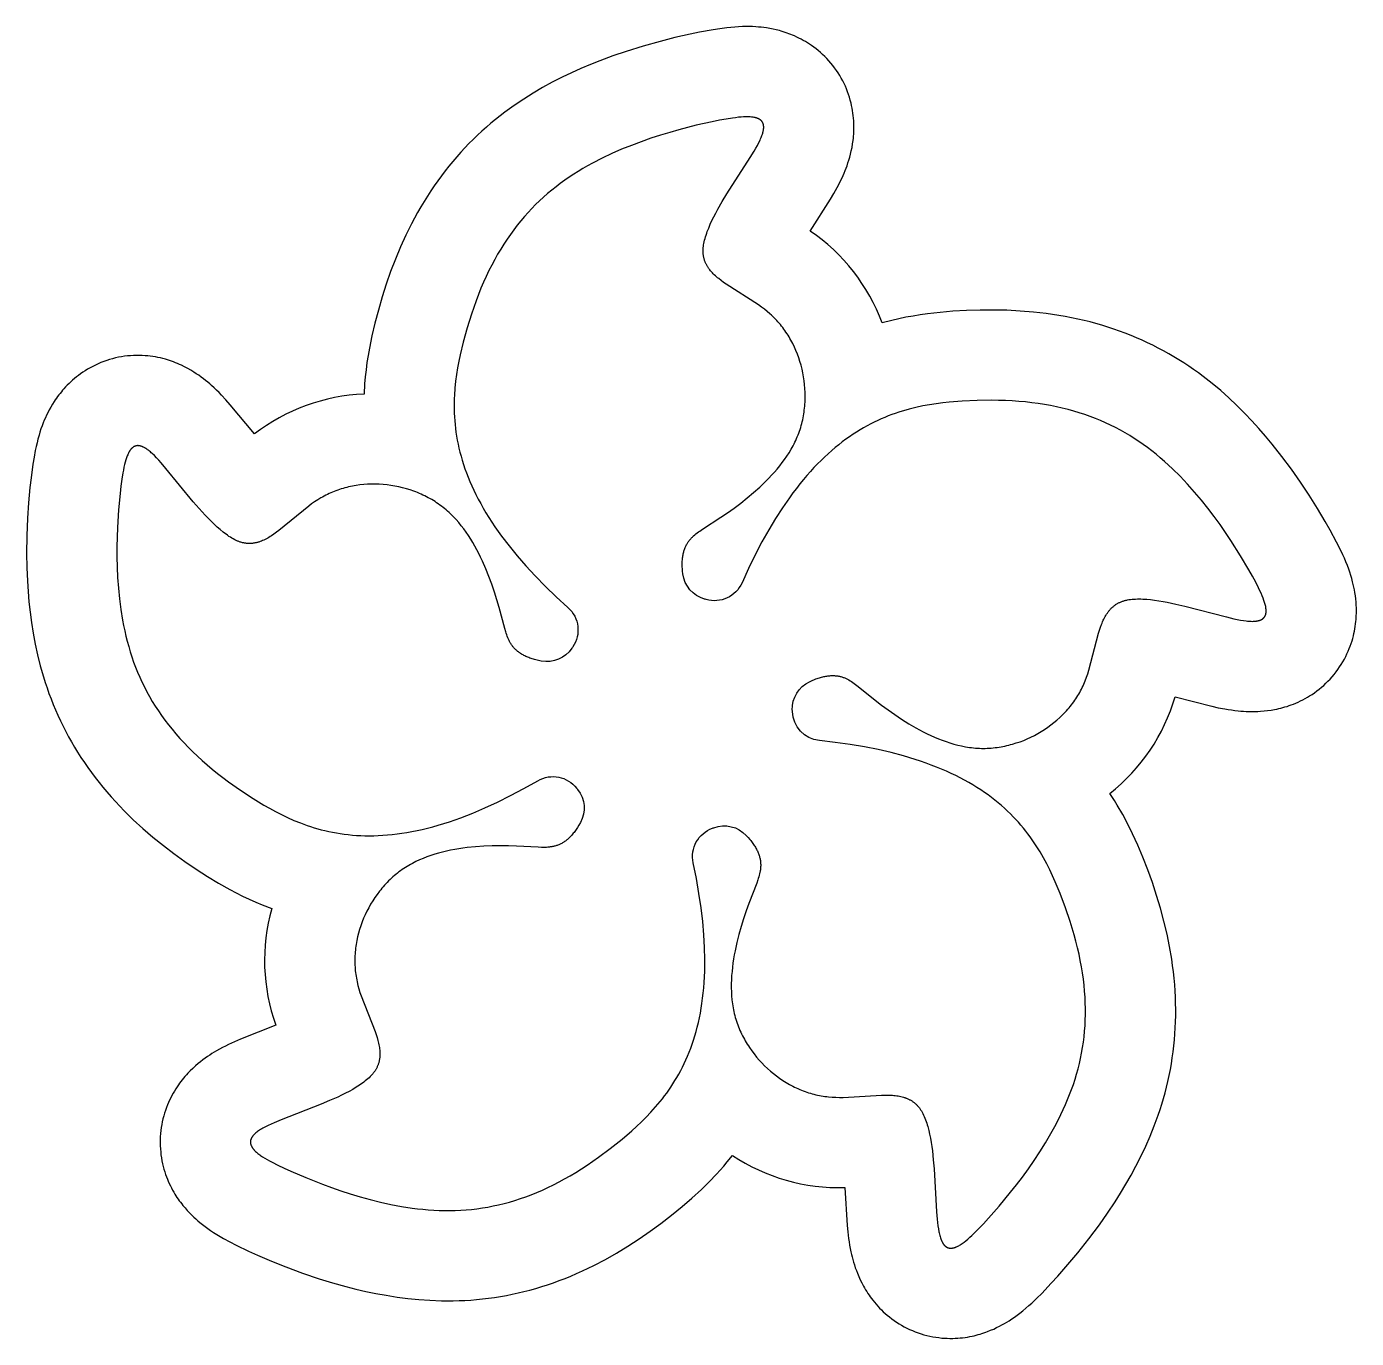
# Model space of a CAD drawing. Extents: x -221 to 104, y -309 to -96.
# Drawn here: x 19.27 to 41.37, y -136.86 to -115.05 of the extents above; entities that cross this region are included whole.
import ezdxf

# ---------------------------------------------------------------- set-up
doc = ezdxf.new("R2010")
doc.units = 0
doc.layers.add('DEFAULT', color=7, linetype='CONTINUOUS')
doc.layers.add('FLOWERS', color=7, linetype='CONTINUOUS')

msp = doc.modelspace()

# ---------------------------------------------------------------- linework, layer by layer
at = {"layer": 'DEFAULT'}
msp.add_lwpolyline([(23.347, -129.717, 0.155567), (23.414, -131.655), (22.827, -131.887), (22.728, -131.93), (22.629, -131.976), (22.578, -132.002), (22.528, -132.028), (22.478, -132.054), (22.429, -132.082), (22.391, -132.105), (22.354, -132.128), (22.318, -132.151), (22.281, -132.175), (22.241, -132.204), (22.201, -132.233), (22.162, -132.264), (22.123, -132.295), (22.079, -132.333), (22.035, -132.373), (21.993, -132.413), (21.953, -132.455), (21.929, -132.482), (21.905, -132.508), (21.882, -132.535), (21.86, -132.563), (21.838, -132.591), (21.817, -132.619), (21.796, -132.648), (21.776, -132.678), (21.752, -132.713), (21.73, -132.75), (21.708, -132.787), (21.688, -132.824), (21.668, -132.862), (21.649, -132.901), (21.632, -132.94), (21.615, -132.979), (21.597, -133.025), (21.581, -133.071), (21.566, -133.118), (21.552, -133.165), (21.539, -133.212), (21.529, -133.26), (21.519, -133.308), (21.511, -133.357), (21.504, -133.407), (21.499, -133.458), (21.496, -133.509), (21.494, -133.56), (21.493, -133.611), (21.494, -133.662), (21.497, -133.713), (21.502, -133.764), (21.507, -133.813), (21.514, -133.862), (21.523, -133.91), (21.533, -133.959), (21.544, -134.004), (21.556, -134.048), (21.569, -134.093), (21.584, -134.137), (21.598, -134.175), (21.613, -134.213), (21.628, -134.251), (21.645, -134.288), (21.663, -134.325), (21.681, -134.361), (21.7, -134.397), (21.72, -134.433), (21.737, -134.462), (21.755, -134.49), (21.773, -134.518), (21.792, -134.545), (21.811, -134.573), (21.831, -134.599), (21.851, -134.626), (21.871, -134.652), (21.906, -134.694), (21.942, -134.735), (21.979, -134.774), (22.018, -134.813), (22.05, -134.845), (22.084, -134.876), (22.118, -134.906), (22.153, -134.935), (22.196, -134.969), (22.239, -135.002), (22.283, -135.035), (22.328, -135.066), (22.382, -135.102), (22.436, -135.136), (22.492, -135.17), (22.548, -135.202), (22.651, -135.259), (22.755, -135.312), (22.961, -135.41), (23.108, -135.477), (23.343, -135.578), (23.581, -135.673), (23.856, -135.776), (24.135, -135.87), (24.355, -135.938), (24.577, -136), (24.743, -136.042), (24.91, -136.081), (25.078, -136.115), (25.247, -136.146), (25.429, -136.175), (25.611, -136.198), (25.794, -136.217), (25.977, -136.229), (26.17, -136.236), (26.266, -136.237), (26.363, -136.236), (26.46, -136.234), (26.558, -136.23), (26.655, -136.224), (26.752, -136.216), (26.852, -136.206), (26.951, -136.194), (27.049, -136.18), (27.148, -136.164), (27.246, -136.147), (27.343, -136.128), (27.441, -136.106), (27.538, -136.083), (27.637, -136.058), (27.736, -136.03), (27.834, -136.001), (27.931, -135.969), (28.028, -135.936), (28.125, -135.901), (28.221, -135.864), (28.316, -135.826), (28.413, -135.784), (28.51, -135.741), (28.607, -135.696), (28.702, -135.649), (28.891, -135.551), (29.076, -135.446), (29.266, -135.33), (29.453, -135.209), (29.635, -135.082), (29.815, -134.95), (29.993, -134.811), (30.169, -134.668), (30.33, -134.529), (30.487, -134.385), (30.615, -134.26), (30.74, -134.13), (30.86, -133.997), (30.918, -133.929), (31.006, -133.82, 0.155567), (32.87, -134.355), (32.909, -134.984), (32.92, -135.093), (32.933, -135.201), (32.941, -135.257), (32.95, -135.313), (32.961, -135.368), (32.972, -135.424), (32.982, -135.466), (32.992, -135.509), (33.003, -135.551), (33.015, -135.593), (33.029, -135.64), (33.045, -135.687), (33.062, -135.734), (33.08, -135.78), (33.102, -135.834), (33.126, -135.888), (33.152, -135.94), (33.18, -135.992), (33.197, -136.023), (33.215, -136.053), (33.234, -136.084), (33.253, -136.114), (33.273, -136.143), (33.294, -136.172), (33.315, -136.201), (33.336, -136.229), (33.363, -136.262), (33.391, -136.295), (33.419, -136.327), (33.449, -136.358), (33.479, -136.388), (33.51, -136.418), (33.541, -136.447), (33.574, -136.475), (33.611, -136.506), (33.65, -136.536), (33.69, -136.565), (33.73, -136.592), (33.772, -136.619), (33.814, -136.644), (33.857, -136.668), (33.9, -136.69), (33.946, -136.713), (33.993, -136.733), (34.041, -136.752), (34.089, -136.77), (34.137, -136.786), (34.186, -136.801), (34.235, -136.814), (34.285, -136.826), (34.333, -136.835), (34.382, -136.843), (34.431, -136.85), (34.48, -136.856), (34.526, -136.859), (34.572, -136.861), (34.618, -136.862), (34.665, -136.862), (34.706, -136.861), (34.746, -136.859), (34.787, -136.855), (34.828, -136.851), (34.868, -136.846), (34.908, -136.839), (34.949, -136.832), (34.989, -136.824), (35.021, -136.817), (35.053, -136.809), (35.086, -136.8), (35.118, -136.791), (35.149, -136.781), (35.181, -136.771), (35.212, -136.76), (35.244, -136.748), (35.294, -136.728), (35.344, -136.706), (35.393, -136.683), (35.442, -136.659), (35.482, -136.637), (35.522, -136.615), (35.561, -136.592), (35.6, -136.568), (35.645, -136.538), (35.69, -136.507), (35.735, -136.475), (35.778, -136.442), (35.829, -136.402), (35.879, -136.36), (35.928, -136.318), (35.976, -136.275), (36.06, -136.195), (36.142, -136.114), (36.302, -135.946), (36.41, -135.827), (36.579, -135.634), (36.743, -135.438), (36.926, -135.207), (37.102, -134.972), (37.234, -134.783), (37.362, -134.591), (37.453, -134.446), (37.541, -134.299), (37.626, -134.15), (37.708, -133.999), (37.791, -133.836), (37.87, -133.669), (37.944, -133.501), (38.012, -133.331), (38.079, -133.15), (38.109, -133.058), (38.138, -132.966), (38.166, -132.873), (38.192, -132.779), (38.217, -132.684), (38.239, -132.589), (38.26, -132.492), (38.28, -132.394), (38.297, -132.296), (38.312, -132.197), (38.326, -132.099), (38.338, -132), (38.348, -131.901), (38.356, -131.801), (38.362, -131.699), (38.366, -131.597), (38.369, -131.494), (38.369, -131.392), (38.367, -131.289), (38.364, -131.187), (38.359, -131.084), (38.352, -130.982), (38.342, -130.876), (38.331, -130.77), (38.318, -130.665), (38.303, -130.56), (38.267, -130.35), (38.225, -130.142), (38.174, -129.925), (38.116, -129.71), (38.052, -129.497), (37.982, -129.286), (37.905, -129.073), (37.823, -128.862), (37.74, -128.665), (37.652, -128.472), (37.573, -128.311), (37.488, -128.153), (37.398, -127.997), (37.351, -127.921), (37.275, -127.803, 0.155567), (38.36, -126.196), (38.97, -126.353), (39.077, -126.377), (39.184, -126.397), (39.24, -126.407), (39.296, -126.415), (39.352, -126.423), (39.408, -126.429), (39.451, -126.433), (39.495, -126.437), (39.538, -126.439), (39.582, -126.441), (39.632, -126.442), (39.681, -126.441), (39.731, -126.44), (39.78, -126.437), (39.839, -126.432), (39.897, -126.426), (39.955, -126.417), (40.012, -126.407), (40.047, -126.4), (40.082, -126.393), (40.116, -126.384), (40.151, -126.375), (40.185, -126.365), (40.219, -126.355), (40.253, -126.343), (40.286, -126.332), (40.326, -126.316), (40.366, -126.3), (40.405, -126.283), (40.444, -126.265), (40.482, -126.245), (40.52, -126.225), (40.557, -126.204), (40.594, -126.182), (40.635, -126.156), (40.675, -126.128), (40.715, -126.099), (40.754, -126.069), (40.792, -126.038), (40.829, -126.006), (40.864, -125.972), (40.899, -125.938), (40.935, -125.901), (40.969, -125.863), (41.002, -125.824), (41.033, -125.783), (41.064, -125.742), (41.093, -125.7), (41.12, -125.657), (41.147, -125.613), (41.171, -125.571), (41.194, -125.527), (41.215, -125.483), (41.235, -125.438), (41.253, -125.395), (41.27, -125.352), (41.285, -125.308), (41.299, -125.264), (41.31, -125.225), (41.321, -125.185), (41.33, -125.145), (41.339, -125.105), (41.346, -125.065), (41.353, -125.025), (41.358, -124.985), (41.363, -124.944), (41.366, -124.911), (41.368, -124.878), (41.37, -124.844), (41.371, -124.811), (41.372, -124.778), (41.371, -124.745), (41.371, -124.711), (41.369, -124.678), (41.366, -124.624), (41.361, -124.57), (41.354, -124.516), (41.346, -124.462), (41.338, -124.417), (41.329, -124.372), (41.319, -124.328), (41.308, -124.283), (41.294, -124.231), (41.278, -124.179), (41.261, -124.127), (41.244, -124.075), (41.221, -124.014), (41.197, -123.954), (41.172, -123.894), (41.145, -123.835), (41.095, -123.729), (41.042, -123.624), (40.934, -123.424), (40.854, -123.284), (40.723, -123.064), (40.587, -122.847), (40.442, -122.628), (40.291, -122.414), (40.135, -122.203), (39.973, -121.997), (39.863, -121.866), (39.75, -121.736), (39.635, -121.609), (39.517, -121.485), (39.387, -121.355), (39.253, -121.229), (39.116, -121.107), (38.975, -120.989), (38.823, -120.87), (38.745, -120.812), (38.667, -120.756), (38.587, -120.701), (38.505, -120.647), (38.423, -120.595), (38.34, -120.544), (38.253, -120.494), (38.166, -120.445), (38.079, -120.398), (37.99, -120.353), (37.9, -120.31), (37.81, -120.268), (37.719, -120.228), (37.627, -120.19), (37.531, -120.152), (37.435, -120.116), (37.338, -120.082), (37.241, -120.05), (37.143, -120.02), (37.044, -119.992), (36.945, -119.965), (36.846, -119.94), (36.742, -119.917), (36.638, -119.895), (36.534, -119.875), (36.429, -119.856), (36.219, -119.825), (36.008, -119.801), (35.786, -119.783), (35.563, -119.771), (35.341, -119.767), (35.118, -119.768), (34.892, -119.775), (34.666, -119.788), (34.454, -119.806), (34.242, -119.83), (34.123, -119.847), (34.004, -119.866), (33.886, -119.888), (33.768, -119.912), (33.653, -119.939), (33.49, -119.982, 0.155567), (32.297, -118.453), (32.635, -117.922), (32.69, -117.827), (32.743, -117.732), (32.769, -117.682), (32.795, -117.631), (32.819, -117.58), (32.842, -117.529), (32.86, -117.489), (32.876, -117.448), (32.892, -117.408), (32.907, -117.367), (32.923, -117.32), (32.938, -117.273), (32.952, -117.225), (32.965, -117.177), (32.978, -117.12), (32.99, -117.063), (33, -117.005), (33.008, -116.947), (33.012, -116.912), (33.016, -116.877), (33.018, -116.841), (33.02, -116.806), (33.022, -116.77), (33.022, -116.735), (33.022, -116.699), (33.021, -116.663), (33.019, -116.621), (33.016, -116.578), (33.011, -116.535), (33.006, -116.493), (32.999, -116.451), (32.992, -116.409), (32.983, -116.367), (32.974, -116.325), (32.961, -116.277), (32.947, -116.23), (32.932, -116.184), (32.916, -116.138), (32.898, -116.092), (32.879, -116.047), (32.858, -116.002), (32.836, -115.959), (32.812, -115.914), (32.786, -115.869), (32.759, -115.826), (32.73, -115.784), (32.701, -115.742), (32.67, -115.701), (32.637, -115.662), (32.604, -115.623), (32.571, -115.587), (32.536, -115.552), (32.501, -115.518), (32.464, -115.485), (32.429, -115.454), (32.393, -115.425), (32.356, -115.397), (32.318, -115.37), (32.285, -115.347), (32.25, -115.325), (32.215, -115.304), (32.18, -115.284), (32.144, -115.264), (32.108, -115.245), (32.071, -115.228), (32.034, -115.211), (32.003, -115.198), (31.973, -115.185), (31.941, -115.173), (31.91, -115.162), (31.879, -115.151), (31.847, -115.141), (31.815, -115.131), (31.783, -115.122), (31.73, -115.109), (31.677, -115.097), (31.624, -115.087), (31.57, -115.078), (31.525, -115.072), (31.48, -115.066), (31.434, -115.062), (31.389, -115.059), (31.334, -115.056), (31.28, -115.055), (31.225, -115.055), (31.171, -115.056), (31.106, -115.058), (31.041, -115.063), (30.977, -115.068), (30.912, -115.075), (30.796, -115.09), (30.68, -115.108), (30.456, -115.149), (30.298, -115.182), (30.048, -115.238), (29.8, -115.301), (29.517, -115.38), (29.236, -115.467), (29.018, -115.542), (28.802, -115.622), (28.643, -115.686), (28.485, -115.753), (28.328, -115.823), (28.174, -115.898), (28.01, -115.981), (27.849, -116.069), (27.69, -116.162), (27.534, -116.26), (27.374, -116.367), (27.296, -116.423), (27.218, -116.48), (27.141, -116.54), (27.064, -116.601), (26.989, -116.663), (26.915, -116.726), (26.841, -116.793), (26.768, -116.86), (26.696, -116.93), (26.625, -117), (26.556, -117.072), (26.489, -117.145), (26.422, -117.219), (26.358, -117.295), (26.292, -117.374), (26.229, -117.454), (26.167, -117.536), (26.106, -117.619), (26.047, -117.702), (25.99, -117.787), (25.934, -117.873), (25.879, -117.96), (25.825, -118.051), (25.772, -118.144), (25.72, -118.237), (25.671, -118.331), (25.576, -118.521), (25.488, -118.715), (25.402, -118.92), (25.322, -119.128), (25.249, -119.338), (25.182, -119.55), (25.119, -119.768), (25.061, -119.987), (25.012, -120.194), (24.97, -120.402), (24.949, -120.521), (24.93, -120.64), (24.915, -120.759), (24.902, -120.879), (24.891, -120.996), (24.882, -121.165, 0.155578), (23.059, -121.827), (22.658, -121.341), (22.586, -121.26), (22.511, -121.18), (22.472, -121.14), (22.431, -121.1), (22.391, -121.061), (22.349, -121.023), (22.316, -120.994), (22.283, -120.966), (22.249, -120.938), (22.215, -120.911), (22.175, -120.881), (22.135, -120.852), (22.094, -120.825), (22.052, -120.798), (22.002, -120.767), (21.951, -120.738), (21.899, -120.711), (21.847, -120.685), (21.815, -120.67), (21.782, -120.656), (21.749, -120.643), (21.716, -120.63), (21.682, -120.618), (21.649, -120.606), (21.615, -120.596), (21.581, -120.586), (21.54, -120.574), (21.498, -120.564), (21.456, -120.555), (21.414, -120.547), (21.372, -120.54), (21.329, -120.534), (21.287, -120.53), (21.244, -120.526), (21.195, -120.523), (21.146, -120.522), (21.097, -120.522), (21.048, -120.523), (20.999, -120.526), (20.95, -120.53), (20.902, -120.536), (20.853, -120.544), (20.803, -120.553), (20.753, -120.564), (20.703, -120.576), (20.654, -120.59), (20.606, -120.605), (20.557, -120.622), (20.51, -120.641), (20.462, -120.661), (20.418, -120.681), (20.374, -120.703), (20.33, -120.726), (20.288, -120.751), (20.248, -120.775), (20.209, -120.8), (20.171, -120.827), (20.134, -120.854), (20.102, -120.879), (20.07, -120.905), (20.039, -120.931), (20.009, -120.959), (19.979, -120.987), (19.95, -121.016), (19.922, -121.045), (19.894, -121.075), (19.872, -121.1), (19.851, -121.126), (19.83, -121.152), (19.809, -121.178), (19.789, -121.204), (19.77, -121.231), (19.751, -121.259), (19.733, -121.287), (19.704, -121.333), (19.676, -121.379), (19.65, -121.427), (19.625, -121.475), (19.605, -121.516), (19.586, -121.558), (19.568, -121.6), (19.551, -121.642), (19.531, -121.693), (19.513, -121.744), (19.496, -121.796), (19.48, -121.848), (19.463, -121.911), (19.447, -121.973), (19.432, -122.037), (19.418, -122.1), (19.397, -122.215), (19.378, -122.331), (19.348, -122.557), (19.33, -122.717), (19.307, -122.972), (19.29, -123.228), (19.277, -123.522), (19.274, -123.816), (19.277, -124.046), (19.287, -124.276), (19.298, -124.447), (19.313, -124.618), (19.332, -124.789), (19.355, -124.959), (19.384, -125.14), (19.417, -125.321), (19.457, -125.5), (19.501, -125.679), (19.554, -125.864), (19.583, -125.956), (19.614, -126.048), (19.646, -126.14), (19.68, -126.231), (19.716, -126.322), (19.754, -126.412), (19.794, -126.503), (19.836, -126.594), (19.879, -126.683), (19.925, -126.772), (19.972, -126.86), (20.02, -126.947), (20.07, -127.033), (20.122, -127.118), (20.177, -127.204), (20.234, -127.29), (20.293, -127.374), (20.353, -127.457), (20.414, -127.539), (20.477, -127.62), (20.542, -127.7), (20.607, -127.778), (20.677, -127.858), (20.749, -127.937), (20.821, -128.015), (20.895, -128.091), (21.047, -128.24), (21.204, -128.384), (21.372, -128.529), (21.546, -128.669), (21.723, -128.803), (21.904, -128.933), (22.091, -129.06), (22.282, -129.183), (22.464, -129.293), (22.649, -129.398), (22.755, -129.455), (22.863, -129.509), (22.971, -129.561), (23.081, -129.61), (23.19, -129.656)], format="xyb", close=True, dxfattribs=at)
at = {"layer": 'FLOWERS'}
msp.add_lwpolyline([(28.476, -128.288), (28.453, -128.329), (28.43, -128.367), (28.418, -128.385), (28.406, -128.403), (28.394, -128.419), (28.383, -128.436), (28.371, -128.451), (28.359, -128.466), (28.347, -128.481), (28.335, -128.494), (28.323, -128.508), (28.311, -128.52), (28.299, -128.532), (28.287, -128.544), (28.275, -128.555), (28.263, -128.566), (28.251, -128.576), (28.239, -128.585), (28.227, -128.594), (28.215, -128.603), (28.203, -128.611), (28.19, -128.619), (28.178, -128.626), (28.166, -128.633), (28.153, -128.64), (28.141, -128.646), (28.129, -128.651), (28.116, -128.657), (28.104, -128.661), (28.091, -128.666), (28.079, -128.67), (28.066, -128.674), (28.053, -128.678), (28.041, -128.681), (28.028, -128.684), (28.015, -128.687), (28.002, -128.689), (27.989, -128.691), (27.976, -128.693), (27.963, -128.694), (27.937, -128.697), (27.911, -128.699), (27.885, -128.7), (27.858, -128.7), (27.831, -128.7), (27.777, -128.698), (27.412, -128.678), (27.28, -128.675), (27.145, -128.674), (27.009, -128.676), (26.871, -128.681), (26.732, -128.691), (26.594, -128.704), (26.525, -128.713), (26.456, -128.723), (26.388, -128.735), (26.32, -128.747), (26.253, -128.762), (26.186, -128.778), (26.12, -128.795), (26.055, -128.814), (25.99, -128.835), (25.927, -128.857), (25.864, -128.882), (25.803, -128.908), (25.743, -128.936), (25.713, -128.951), (25.684, -128.966), (25.655, -128.982), (25.626, -128.998), (25.598, -129.015), (25.57, -129.033), (25.543, -129.051), (25.515, -129.069), (25.489, -129.088), (25.462, -129.108), (25.437, -129.128), (25.411, -129.148), (25.386, -129.169), (25.361, -129.191), (25.337, -129.213), (25.313, -129.235), (25.29, -129.258), (25.267, -129.281), (25.244, -129.305), (25.222, -129.329), (25.2, -129.354), (25.179, -129.378), (25.158, -129.404), (25.137, -129.429), (25.098, -129.482), (25.06, -129.535), (25.025, -129.59), (24.991, -129.646), (24.959, -129.703), (24.929, -129.761), (24.9, -129.82), (24.874, -129.879), (24.85, -129.94), (24.828, -130.001), (24.808, -130.062), (24.791, -130.125), (24.775, -130.187), (24.762, -130.25), (24.75, -130.312), (24.746, -130.344), (24.741, -130.375), (24.738, -130.407), (24.735, -130.438), (24.732, -130.47), (24.73, -130.501), (24.729, -130.533), (24.728, -130.564), (24.728, -130.596), (24.728, -130.627), (24.729, -130.658), (24.731, -130.689), (24.733, -130.72), (24.736, -130.751), (24.74, -130.782), (24.744, -130.812), (24.748, -130.843), (24.754, -130.873), (24.759, -130.903), (24.766, -130.933), (24.78, -130.993), (24.796, -131.052), (24.814, -131.11), (24.833, -131.168), (25.064, -131.761), (25.081, -131.811), (25.097, -131.861), (25.111, -131.909), (25.117, -131.933), (25.122, -131.957), (25.128, -131.98), (25.132, -132.004), (25.136, -132.027), (25.139, -132.05), (25.141, -132.073), (25.143, -132.096), (25.144, -132.118), (25.144, -132.13), (25.144, -132.141), (25.144, -132.152), (25.144, -132.163), (25.143, -132.174), (25.142, -132.185), (25.141, -132.196), (25.14, -132.207), (25.138, -132.217), (25.137, -132.228), (25.135, -132.239), (25.133, -132.25), (25.13, -132.26), (25.128, -132.271), (25.125, -132.281), (25.122, -132.292), (25.118, -132.302), (25.115, -132.313), (25.111, -132.323), (25.107, -132.333), (25.102, -132.343), (25.097, -132.354), (25.093, -132.364), (25.087, -132.374), (25.082, -132.384), (25.076, -132.394), (25.07, -132.404), (25.064, -132.414), (25.057, -132.424), (25.05, -132.433), (25.043, -132.443), (25.035, -132.453), (25.027, -132.462), (25.019, -132.472), (25.011, -132.482), (25.002, -132.491), (24.984, -132.51), (24.965, -132.529), (24.944, -132.547), (24.923, -132.565), (24.901, -132.583), (24.878, -132.601), (24.854, -132.619), (24.829, -132.637), (24.803, -132.654), (24.75, -132.688), (24.693, -132.722), (24.634, -132.755), (24.572, -132.787), (24.509, -132.819), (24.444, -132.85), (24.309, -132.91), (24.171, -132.968), (23.503, -133.23), (23.389, -133.278), (23.337, -133.301), (23.287, -133.324), (23.242, -133.347), (23.2, -133.37), (23.18, -133.381), (23.162, -133.392), (23.144, -133.403), (23.128, -133.414), (23.112, -133.425), (23.098, -133.436), (23.084, -133.446), (23.078, -133.452), (23.072, -133.457), (23.066, -133.463), (23.06, -133.468), (23.055, -133.473), (23.05, -133.479), (23.045, -133.484), (23.04, -133.489), (23.035, -133.495), (23.031, -133.5), (23.027, -133.505), (23.023, -133.511), (23.02, -133.516), (23.016, -133.521), (23.013, -133.526), (23.01, -133.532), (23.008, -133.537), (23.005, -133.542), (23.004, -133.545), (23.003, -133.548), (23.002, -133.55), (23.001, -133.553), (23, -133.555), (22.999, -133.558), (22.999, -133.561), (22.998, -133.563), (22.997, -133.566), (22.996, -133.569), (22.996, -133.571), (22.995, -133.574), (22.995, -133.577), (22.994, -133.579), (22.994, -133.582), (22.994, -133.584), (22.993, -133.587), (22.993, -133.59), (22.993, -133.592), (22.993, -133.595), (22.993, -133.598), (22.993, -133.6), (22.993, -133.603), (22.993, -133.605), (22.993, -133.608), (22.993, -133.611), (22.994, -133.613), (22.994, -133.616), (22.994, -133.619), (22.995, -133.621), (22.995, -133.624), (22.996, -133.626), (22.996, -133.629), (22.997, -133.632), (22.998, -133.634), (22.999, -133.637), (22.999, -133.64), (23, -133.642), (23.002, -133.647), (23.004, -133.653), (23.006, -133.658), (23.009, -133.663), (23.011, -133.669), (23.014, -133.674), (23.017, -133.679), (23.02, -133.684), (23.024, -133.69), (23.027, -133.695), (23.031, -133.7), (23.035, -133.706), (23.04, -133.711), (23.044, -133.716), (23.049, -133.722), (23.053, -133.727), (23.058, -133.732), (23.069, -133.743), (23.08, -133.754), (23.092, -133.765), (23.105, -133.776), (23.118, -133.786), (23.132, -133.797), (23.147, -133.808), (23.163, -133.819), (23.196, -133.842), (23.232, -133.864), (23.27, -133.887), (23.311, -133.91), (23.355, -133.934), (23.449, -133.982), (23.553, -134.031), (23.665, -134.083), (23.914, -134.19), (24.191, -134.301), (24.339, -134.355), (24.493, -134.409), (24.652, -134.46), (24.815, -134.509), (24.982, -134.555), (25.153, -134.598), (25.326, -134.635), (25.502, -134.668), (25.68, -134.695), (25.769, -134.707), (25.859, -134.716), (25.949, -134.724), (26.039, -134.73), (26.129, -134.735), (26.219, -134.737), (26.308, -134.737), (26.398, -134.735), (26.488, -134.731), (26.578, -134.725), (26.668, -134.717), (26.757, -134.706), (26.847, -134.694), (26.937, -134.679), (27.027, -134.661), (27.117, -134.642), (27.207, -134.62), (27.298, -134.595), (27.388, -134.568), (27.479, -134.539), (27.57, -134.507), (27.661, -134.473), (27.752, -134.436), (27.844, -134.396), (27.936, -134.354), (28.028, -134.309), (28.121, -134.261), (28.214, -134.211), (28.307, -134.158), (28.401, -134.102), (28.495, -134.043), (28.59, -133.981), (28.685, -133.917), (28.78, -133.849), (28.973, -133.705), (29.168, -133.549), (29.33, -133.411), (29.41, -133.338), (29.491, -133.262), (29.57, -133.183), (29.648, -133.101), (29.726, -133.015), (29.801, -132.926), (29.838, -132.879), (29.874, -132.832), (29.91, -132.783), (29.946, -132.733), (29.98, -132.683), (30.014, -132.631), (30.048, -132.577), (30.08, -132.523), (30.112, -132.467), (30.143, -132.41), (30.173, -132.352), (30.202, -132.292), (30.23, -132.231), (30.258, -132.168), (30.284, -132.104), (30.309, -132.038), (30.333, -131.971), (30.357, -131.902), (30.379, -131.832), (30.399, -131.76), (30.419, -131.687), (30.437, -131.611), (30.454, -131.534), (30.47, -131.455), (30.484, -131.375), (30.497, -131.293), (30.508, -131.208), (30.518, -131.122), (30.527, -131.034), (30.534, -130.944), (30.539, -130.852), (30.543, -130.759), (30.545, -130.663), (30.545, -130.565), (30.54, -130.362), (30.529, -130.151), (30.509, -129.931), (30.482, -129.702), (30.447, -129.464), (30.403, -129.216), (30.351, -128.958, -0.376728), (30.672, -128.381, 0.002979), (30.694, -128.373, -0.301409), (31.232, -128.5), (31.264, -128.535), (31.293, -128.569), (31.306, -128.585), (31.319, -128.602), (31.332, -128.618), (31.344, -128.635), (31.355, -128.651), (31.365, -128.667), (31.375, -128.682), (31.385, -128.698), (31.394, -128.713), (31.402, -128.729), (31.41, -128.744), (31.417, -128.759), (31.424, -128.774), (31.43, -128.788), (31.436, -128.803), (31.442, -128.817), (31.447, -128.832), (31.451, -128.846), (31.455, -128.86), (31.459, -128.874), (31.462, -128.888), (31.464, -128.902), (31.467, -128.916), (31.469, -128.929), (31.47, -128.943), (31.471, -128.956), (31.472, -128.97), (31.473, -128.983), (31.473, -128.996), (31.473, -129.009), (31.472, -129.023), (31.471, -129.036), (31.47, -129.049), (31.469, -129.062), (31.467, -129.075), (31.465, -129.088), (31.463, -129.1), (31.46, -129.113), (31.455, -129.139), (31.448, -129.164), (31.441, -129.19), (31.433, -129.215), (31.424, -129.241), (31.406, -129.292), (31.274, -129.633), (31.23, -129.757), (31.188, -129.885), (31.147, -130.015), (31.11, -130.148), (31.076, -130.283), (31.047, -130.419), (31.034, -130.487), (31.022, -130.555), (31.012, -130.624), (31.003, -130.692), (30.996, -130.761), (30.99, -130.829), (30.986, -130.898), (30.984, -130.966), (30.984, -131.033), (30.986, -131.101), (30.989, -131.168), (30.995, -131.234), (31.004, -131.3), (31.008, -131.333), (31.014, -131.365), (31.02, -131.398), (31.027, -131.43), (31.034, -131.462), (31.042, -131.494), (31.051, -131.526), (31.06, -131.557), (31.07, -131.588), (31.08, -131.62), (31.091, -131.65), (31.103, -131.681), (31.115, -131.711), (31.128, -131.741), (31.142, -131.771), (31.155, -131.801), (31.17, -131.83), (31.185, -131.859), (31.201, -131.888), (31.217, -131.917), (31.233, -131.945), (31.25, -131.973), (31.268, -132.001), (31.286, -132.028), (31.323, -132.082), (31.363, -132.134), (31.404, -132.185), (31.446, -132.235), (31.491, -132.283), (31.537, -132.329), (31.584, -132.374), (31.633, -132.417), (31.683, -132.459), (31.734, -132.499), (31.786, -132.536), (31.84, -132.573), (31.894, -132.607), (31.95, -132.639), (32.006, -132.669), (32.035, -132.683), (32.063, -132.697), (32.092, -132.71), (32.121, -132.723), (32.15, -132.735), (32.18, -132.746), (32.209, -132.757), (32.239, -132.768), (32.268, -132.778), (32.298, -132.787), (32.328, -132.796), (32.358, -132.804), (32.388, -132.811), (32.419, -132.818), (32.449, -132.824), (32.479, -132.83), (32.51, -132.835), (32.54, -132.839), (32.571, -132.843), (32.601, -132.846), (32.662, -132.851), (32.723, -132.854), (32.784, -132.855), (32.845, -132.855), (33.481, -132.818), (33.534, -132.817), (33.586, -132.818), (33.636, -132.82), (33.661, -132.821), (33.685, -132.823), (33.709, -132.826), (33.733, -132.829), (33.756, -132.832), (33.779, -132.837), (33.801, -132.841), (33.824, -132.847), (33.845, -132.853), (33.856, -132.856), (33.867, -132.859), (33.877, -132.863), (33.887, -132.867), (33.898, -132.871), (33.908, -132.875), (33.918, -132.879), (33.928, -132.884), (33.938, -132.889), (33.947, -132.894), (33.957, -132.899), (33.967, -132.904), (33.976, -132.91), (33.985, -132.915), (33.994, -132.921), (34.003, -132.928), (34.012, -132.934), (34.021, -132.941), (34.03, -132.948), (34.038, -132.955), (34.046, -132.962), (34.055, -132.97), (34.063, -132.978), (34.071, -132.986), (34.079, -132.994), (34.086, -133.003), (34.094, -133.011), (34.101, -133.02), (34.109, -133.03), (34.116, -133.039), (34.123, -133.049), (34.13, -133.06), (34.136, -133.07), (34.143, -133.081), (34.15, -133.092), (34.156, -133.103), (34.168, -133.126), (34.18, -133.15), (34.191, -133.175), (34.202, -133.201), (34.213, -133.228), (34.222, -133.255), (34.232, -133.283), (34.241, -133.313), (34.25, -133.342), (34.266, -133.404), (34.28, -133.468), (34.293, -133.535), (34.305, -133.603), (34.315, -133.673), (34.325, -133.745), (34.34, -133.891), (34.353, -134.041), (34.396, -134.757), (34.406, -134.88), (34.412, -134.937), (34.418, -134.991), (34.426, -135.042), (34.434, -135.088), (34.439, -135.11), (34.444, -135.131), (34.449, -135.151), (34.454, -135.17), (34.46, -135.188), (34.466, -135.206), (34.472, -135.222), (34.475, -135.23), (34.478, -135.237), (34.482, -135.244), (34.485, -135.251), (34.488, -135.258), (34.492, -135.265), (34.495, -135.271), (34.499, -135.277), (34.503, -135.283), (34.506, -135.289), (34.51, -135.294), (34.514, -135.3), (34.518, -135.305), (34.522, -135.31), (34.526, -135.314), (34.53, -135.319), (34.534, -135.323), (34.539, -135.327), (34.541, -135.329), (34.543, -135.33), (34.545, -135.332), (34.547, -135.334), (34.55, -135.336), (34.552, -135.337), (34.554, -135.339), (34.556, -135.34), (34.559, -135.342), (34.561, -135.343), (34.563, -135.345), (34.566, -135.346), (34.568, -135.347), (34.57, -135.349), (34.573, -135.35), (34.575, -135.351), (34.577, -135.352), (34.58, -135.353), (34.582, -135.354), (34.585, -135.355), (34.587, -135.356), (34.59, -135.356), (34.592, -135.357), (34.595, -135.358), (34.597, -135.359), (34.6, -135.359), (34.603, -135.36), (34.605, -135.36), (34.608, -135.361), (34.61, -135.361), (34.613, -135.361), (34.616, -135.362), (34.618, -135.362), (34.621, -135.362), (34.624, -135.362), (34.627, -135.362), (34.629, -135.363), (34.632, -135.363), (34.638, -135.362), (34.643, -135.362), (34.649, -135.362), (34.655, -135.361), (34.661, -135.36), (34.666, -135.359), (34.672, -135.358), (34.678, -135.356), (34.685, -135.355), (34.691, -135.353), (34.697, -135.351), (34.703, -135.349), (34.71, -135.346), (34.716, -135.344), (34.723, -135.341), (34.729, -135.338), (34.736, -135.335), (34.749, -135.328), (34.763, -135.321), (34.777, -135.313), (34.791, -135.304), (34.806, -135.295), (34.82, -135.285), (34.836, -135.274), (34.851, -135.263), (34.882, -135.238), (34.915, -135.211), (34.948, -135.181), (34.983, -135.15), (35.019, -135.115), (35.094, -135.041), (35.173, -134.957), (35.256, -134.866), (35.436, -134.663), (35.626, -134.433), (35.724, -134.309), (35.822, -134.18), (35.92, -134.044), (36.018, -133.904), (36.113, -133.76), (36.206, -133.61), (36.295, -133.457), (36.381, -133.3), (36.462, -133.139), (36.5, -133.058), (36.537, -132.976), (36.572, -132.893), (36.606, -132.809), (36.638, -132.725), (36.668, -132.64), (36.696, -132.554), (36.722, -132.468), (36.746, -132.382), (36.768, -132.295), (36.787, -132.207), (36.805, -132.118), (36.821, -132.029), (36.834, -131.939), (36.846, -131.848), (36.855, -131.756), (36.862, -131.663), (36.866, -131.57), (36.869, -131.475), (36.869, -131.38), (36.867, -131.284), (36.862, -131.187), (36.855, -131.088), (36.846, -130.989), (36.834, -130.888), (36.82, -130.787), (36.803, -130.684), (36.784, -130.58), (36.762, -130.475), (36.738, -130.368), (36.711, -130.26), (36.682, -130.151), (36.65, -130.041), (36.615, -129.929), (36.538, -129.702), (36.449, -129.468), (36.368, -129.271), (36.324, -129.172), (36.276, -129.072), (36.226, -128.972), (36.172, -128.872), (36.114, -128.773), (36.052, -128.673), (36.019, -128.624), (35.985, -128.574), (35.95, -128.525), (35.914, -128.476), (35.876, -128.428), (35.837, -128.379), (35.797, -128.331), (35.755, -128.283), (35.712, -128.236), (35.667, -128.189), (35.621, -128.142), (35.573, -128.096), (35.524, -128.05), (35.473, -128.005), (35.42, -127.96), (35.365, -127.915), (35.309, -127.872), (35.251, -127.828), (35.191, -127.786), (35.129, -127.744), (35.065, -127.703), (34.999, -127.662), (34.931, -127.622), (34.861, -127.583), (34.788, -127.544), (34.714, -127.507), (34.637, -127.47), (34.559, -127.434), (34.478, -127.398), (34.394, -127.364), (34.308, -127.331), (34.22, -127.298), (34.13, -127.267), (34.037, -127.236), (33.843, -127.178), (33.638, -127.124), (33.423, -127.074), (33.197, -127.029), (32.959, -126.989), (32.71, -126.954), (32.448, -126.924, -0.376728), (31.999, -126.441, 0.002979), (31.998, -126.417, -0.301409), (32.285, -125.945), (32.328, -125.925), (32.369, -125.908), (32.389, -125.9), (32.409, -125.893), (32.429, -125.886), (32.448, -125.88), (32.466, -125.874), (32.485, -125.869), (32.503, -125.865), (32.521, -125.86), (32.538, -125.857), (32.555, -125.853), (32.572, -125.851), (32.589, -125.848), (32.605, -125.846), (32.621, -125.845), (32.636, -125.844), (32.652, -125.843), (32.667, -125.843), (32.682, -125.843), (32.697, -125.844), (32.711, -125.845), (32.725, -125.846), (32.739, -125.848), (32.753, -125.85), (32.767, -125.852), (32.78, -125.855), (32.793, -125.858), (32.806, -125.861), (32.819, -125.865), (32.832, -125.869), (32.844, -125.873), (32.856, -125.878), (32.869, -125.883), (32.881, -125.888), (32.893, -125.893), (32.904, -125.899), (32.916, -125.905), (32.928, -125.911), (32.939, -125.917), (32.962, -125.93), (32.984, -125.944), (33.006, -125.959), (33.028, -125.975), (33.049, -125.991), (33.092, -126.024), (33.376, -126.254), (33.48, -126.335), (33.589, -126.415), (33.7, -126.493), (33.815, -126.57), (33.933, -126.644), (34.053, -126.714), (34.114, -126.747), (34.175, -126.779), (34.237, -126.81), (34.3, -126.84), (34.363, -126.868), (34.426, -126.894), (34.489, -126.919), (34.554, -126.942), (34.618, -126.963), (34.682, -126.983), (34.747, -127), (34.812, -127.014), (34.878, -127.027), (34.91, -127.032), (34.943, -127.037), (34.976, -127.041), (35.009, -127.045), (35.041, -127.048), (35.074, -127.05), (35.107, -127.052), (35.14, -127.053), (35.172, -127.053), (35.205, -127.053), (35.238, -127.052), (35.271, -127.05), (35.303, -127.048), (35.336, -127.045), (35.369, -127.041), (35.401, -127.037), (35.433, -127.033), (35.466, -127.027), (35.498, -127.022), (35.53, -127.015), (35.562, -127.008), (35.594, -127), (35.626, -126.992), (35.657, -126.984), (35.72, -126.964), (35.782, -126.943), (35.843, -126.92), (35.903, -126.895), (35.963, -126.867), (36.021, -126.838), (36.078, -126.807), (36.135, -126.774), (36.19, -126.739), (36.243, -126.703), (36.296, -126.665), (36.346, -126.625), (36.396, -126.584), (36.443, -126.541), (36.489, -126.497), (36.512, -126.474), (36.534, -126.451), (36.555, -126.428), (36.576, -126.404), (36.597, -126.38), (36.617, -126.356), (36.636, -126.331), (36.655, -126.306), (36.674, -126.281), (36.692, -126.255), (36.709, -126.229), (36.726, -126.203), (36.743, -126.177), (36.759, -126.15), (36.774, -126.123), (36.789, -126.096), (36.803, -126.069), (36.816, -126.041), (36.829, -126.013), (36.842, -125.985), (36.865, -125.929), (36.887, -125.872), (36.907, -125.814), (36.926, -125.756), (37.087, -125.14), (37.103, -125.089), (37.119, -125.04), (37.136, -124.993), (37.146, -124.97), (37.155, -124.948), (37.165, -124.925), (37.175, -124.904), (37.186, -124.883), (37.197, -124.862), (37.208, -124.842), (37.22, -124.823), (37.233, -124.804), (37.239, -124.795), (37.245, -124.786), (37.252, -124.777), (37.259, -124.768), (37.266, -124.76), (37.273, -124.752), (37.28, -124.743), (37.288, -124.735), (37.295, -124.727), (37.303, -124.72), (37.311, -124.712), (37.319, -124.705), (37.327, -124.698), (37.335, -124.691), (37.344, -124.684), (37.353, -124.677), (37.361, -124.671), (37.37, -124.664), (37.38, -124.658), (37.389, -124.652), (37.399, -124.647), (37.408, -124.641), (37.418, -124.636), (37.429, -124.631), (37.439, -124.626), (37.449, -124.621), (37.46, -124.617), (37.471, -124.613), (37.482, -124.608), (37.494, -124.605), (37.505, -124.601), (37.517, -124.598), (37.529, -124.594), (37.541, -124.591), (37.554, -124.589), (37.566, -124.586), (37.592, -124.581), (37.619, -124.578), (37.646, -124.575), (37.674, -124.572), (37.703, -124.571), (37.732, -124.57), (37.762, -124.57), (37.792, -124.57), (37.823, -124.571), (37.887, -124.575), (37.952, -124.581), (38.019, -124.589), (38.088, -124.599), (38.158, -124.611), (38.229, -124.624), (38.373, -124.654), (38.519, -124.688), (39.214, -124.869), (39.334, -124.898), (39.39, -124.91), (39.443, -124.92), (39.494, -124.928), (39.541, -124.935), (39.563, -124.937), (39.585, -124.939), (39.605, -124.94), (39.625, -124.941), (39.644, -124.942), (39.662, -124.941), (39.679, -124.94), (39.688, -124.94), (39.696, -124.939), (39.704, -124.938), (39.711, -124.937), (39.719, -124.936), (39.726, -124.935), (39.734, -124.933), (39.741, -124.932), (39.747, -124.93), (39.754, -124.928), (39.76, -124.926), (39.766, -124.924), (39.772, -124.922), (39.778, -124.92), (39.784, -124.917), (39.789, -124.915), (39.795, -124.912), (39.8, -124.909), (39.802, -124.908), (39.805, -124.906), (39.807, -124.905), (39.809, -124.903), (39.812, -124.902), (39.814, -124.9), (39.816, -124.898), (39.818, -124.897), (39.82, -124.895), (39.822, -124.893), (39.824, -124.891), (39.826, -124.89), (39.828, -124.888), (39.83, -124.886), (39.832, -124.884), (39.834, -124.882), (39.836, -124.88), (39.837, -124.878), (39.839, -124.876), (39.841, -124.874), (39.842, -124.872), (39.844, -124.87), (39.845, -124.868), (39.847, -124.865), (39.848, -124.863), (39.849, -124.861), (39.851, -124.859), (39.852, -124.856), (39.853, -124.854), (39.855, -124.852), (39.856, -124.849), (39.857, -124.847), (39.858, -124.844), (39.859, -124.842), (39.86, -124.839), (39.861, -124.837), (39.862, -124.834), (39.863, -124.832), (39.864, -124.826), (39.866, -124.821), (39.867, -124.815), (39.868, -124.809), (39.869, -124.804), (39.87, -124.798), (39.871, -124.792), (39.871, -124.785), (39.871, -124.779), (39.872, -124.773), (39.872, -124.766), (39.871, -124.76), (39.871, -124.753), (39.871, -124.746), (39.87, -124.739), (39.869, -124.732), (39.869, -124.724), (39.866, -124.71), (39.864, -124.694), (39.86, -124.678), (39.856, -124.662), (39.852, -124.645), (39.847, -124.628), (39.841, -124.611), (39.835, -124.593), (39.822, -124.555), (39.806, -124.516), (39.788, -124.475), (39.769, -124.432), (39.747, -124.387), (39.699, -124.293), (39.644, -124.192), (39.584, -124.084), (39.446, -123.851), (39.286, -123.599), (39.198, -123.467), (39.105, -123.334), (39.007, -123.199), (38.904, -123.063), (38.796, -122.928), (38.682, -122.793), (38.564, -122.661), (38.441, -122.531), (38.314, -122.404), (38.248, -122.343), (38.181, -122.282), (38.113, -122.223), (38.044, -122.165), (37.974, -122.109), (37.902, -122.054), (37.83, -122.001), (37.756, -121.95), (37.681, -121.9), (37.605, -121.853), (37.527, -121.806), (37.449, -121.762), (37.368, -121.72), (37.287, -121.679), (37.204, -121.64), (37.119, -121.603), (37.034, -121.568), (36.946, -121.535), (36.857, -121.503), (36.766, -121.473), (36.674, -121.446), (36.58, -121.42), (36.484, -121.396), (36.387, -121.374), (36.288, -121.355), (36.187, -121.337), (36.084, -121.321), (35.979, -121.307), (35.872, -121.295), (35.764, -121.285), (35.653, -121.277), (35.54, -121.272), (35.425, -121.268), (35.308, -121.266), (35.068, -121.27), (34.818, -121.282), (34.606, -121.298), (34.498, -121.31), (34.388, -121.324), (34.278, -121.341), (34.166, -121.361), (34.053, -121.386), (33.939, -121.414), (33.882, -121.43), (33.825, -121.447), (33.767, -121.465), (33.709, -121.484), (33.652, -121.505), (33.593, -121.527), (33.535, -121.551), (33.477, -121.576), (33.418, -121.602), (33.36, -121.63), (33.301, -121.66), (33.242, -121.691), (33.183, -121.724), (33.125, -121.758), (33.066, -121.795), (33.007, -121.833), (32.948, -121.873), (32.888, -121.915), (32.829, -121.959), (32.77, -122.005), (32.711, -122.053), (32.652, -122.103), (32.593, -122.156), (32.534, -122.21), (32.475, -122.267), (32.417, -122.326), (32.358, -122.387), (32.299, -122.451), (32.241, -122.517), (32.182, -122.586), (32.124, -122.657), (32.066, -122.731), (32.008, -122.808), (31.95, -122.887), (31.835, -123.053), (31.72, -123.231), (31.606, -123.42), (31.494, -123.621), (31.382, -123.835), (31.272, -124.061), (31.162, -124.301, -0.376728), (30.564, -124.579, 0.002979), (30.541, -124.572, -0.301409), (30.18, -124.153), (30.175, -124.107), (30.172, -124.062), (30.17, -124.04), (30.17, -124.019), (30.169, -123.999), (30.169, -123.979), (30.17, -123.959), (30.17, -123.94), (30.172, -123.921), (30.173, -123.903), (30.175, -123.886), (30.177, -123.868), (30.18, -123.851), (30.183, -123.835), (30.186, -123.819), (30.189, -123.803), (30.193, -123.788), (30.197, -123.773), (30.202, -123.759), (30.207, -123.745), (30.212, -123.731), (30.217, -123.717), (30.223, -123.704), (30.229, -123.691), (30.235, -123.679), (30.241, -123.667), (30.248, -123.655), (30.255, -123.643), (30.262, -123.632), (30.27, -123.621), (30.277, -123.61), (30.285, -123.6), (30.293, -123.589), (30.302, -123.579), (30.31, -123.569), (30.319, -123.56), (30.328, -123.55), (30.337, -123.541), (30.347, -123.532), (30.356, -123.523), (30.376, -123.506), (30.396, -123.489), (30.417, -123.472), (30.438, -123.456), (30.46, -123.441), (30.505, -123.41), (30.812, -123.212), (30.921, -123.137), (31.03, -123.059), (31.14, -122.977), (31.248, -122.891), (31.354, -122.802), (31.458, -122.71), (31.509, -122.662), (31.558, -122.614), (31.607, -122.564), (31.654, -122.514), (31.701, -122.463), (31.745, -122.411), (31.789, -122.358), (31.83, -122.304), (31.87, -122.25), (31.908, -122.194), (31.945, -122.138), (31.979, -122.08), (32.011, -122.022), (32.026, -121.993), (32.041, -121.963), (32.055, -121.933), (32.069, -121.903), (32.081, -121.873), (32.094, -121.842), (32.105, -121.812), (32.116, -121.781), (32.127, -121.75), (32.137, -121.718), (32.146, -121.687), (32.154, -121.655), (32.162, -121.624), (32.17, -121.592), (32.176, -121.56), (32.183, -121.528), (32.188, -121.495), (32.193, -121.463), (32.197, -121.43), (32.201, -121.398), (32.204, -121.365), (32.207, -121.333), (32.209, -121.3), (32.211, -121.267), (32.212, -121.202), (32.211, -121.136), (32.207, -121.071), (32.202, -121.006), (32.194, -120.941), (32.185, -120.876), (32.173, -120.812), (32.159, -120.748), (32.143, -120.685), (32.125, -120.623), (32.105, -120.562), (32.082, -120.501), (32.058, -120.441), (32.032, -120.383), (32.005, -120.325), (31.99, -120.297), (31.975, -120.269), (31.959, -120.241), (31.943, -120.214), (31.927, -120.187), (31.91, -120.161), (31.892, -120.134), (31.875, -120.109), (31.856, -120.083), (31.838, -120.058), (31.818, -120.033), (31.799, -120.009), (31.779, -119.986), (31.758, -119.962), (31.738, -119.939), (31.716, -119.917), (31.695, -119.895), (31.672, -119.874), (31.65, -119.853), (31.627, -119.832), (31.581, -119.792), (31.533, -119.754), (31.484, -119.717), (31.435, -119.681), (30.899, -119.337), (30.856, -119.307), (30.814, -119.277), (30.775, -119.245), (30.756, -119.23), (30.737, -119.214), (30.719, -119.198), (30.702, -119.181), (30.685, -119.165), (30.669, -119.148), (30.653, -119.131), (30.639, -119.113), (30.625, -119.096), (30.618, -119.087), (30.611, -119.078), (30.605, -119.069), (30.599, -119.059), (30.593, -119.05), (30.587, -119.041), (30.582, -119.031), (30.576, -119.022), (30.571, -119.012), (30.566, -119.003), (30.561, -118.993), (30.557, -118.983), (30.552, -118.973), (30.548, -118.963), (30.545, -118.953), (30.541, -118.942), (30.537, -118.932), (30.534, -118.921), (30.531, -118.911), (30.529, -118.9), (30.526, -118.889), (30.524, -118.878), (30.522, -118.867), (30.52, -118.856), (30.519, -118.844), (30.518, -118.833), (30.517, -118.821), (30.516, -118.809), (30.516, -118.798), (30.516, -118.786), (30.516, -118.773), (30.516, -118.761), (30.517, -118.749), (30.518, -118.736), (30.519, -118.724), (30.52, -118.711), (30.524, -118.685), (30.529, -118.658), (30.534, -118.632), (30.541, -118.604), (30.548, -118.577), (30.556, -118.548), (30.565, -118.52), (30.575, -118.491), (30.585, -118.462), (30.609, -118.403), (30.635, -118.342), (30.663, -118.281), (30.694, -118.219), (30.727, -118.156), (30.761, -118.092), (30.835, -117.964), (30.912, -117.836), (31.299, -117.231), (31.363, -117.126), (31.392, -117.076), (31.418, -117.029), (31.442, -116.983), (31.462, -116.941), (31.471, -116.92), (31.48, -116.9), (31.487, -116.881), (31.494, -116.863), (31.5, -116.845), (31.506, -116.827), (31.51, -116.811), (31.512, -116.803), (31.514, -116.795), (31.516, -116.787), (31.517, -116.779), (31.518, -116.772), (31.519, -116.764), (31.52, -116.757), (31.521, -116.75), (31.522, -116.743), (31.522, -116.736), (31.522, -116.729), (31.522, -116.723), (31.522, -116.716), (31.521, -116.71), (31.521, -116.704), (31.52, -116.698), (31.519, -116.692), (31.518, -116.687), (31.517, -116.684), (31.517, -116.681), (31.516, -116.678), (31.515, -116.676), (31.514, -116.673), (31.513, -116.67), (31.513, -116.668), (31.512, -116.665), (31.511, -116.663), (31.51, -116.66), (31.509, -116.658), (31.507, -116.655), (31.506, -116.653), (31.505, -116.65), (31.504, -116.648), (31.503, -116.646), (31.501, -116.643), (31.5, -116.641), (31.498, -116.639), (31.497, -116.637), (31.495, -116.635), (31.494, -116.632), (31.492, -116.63), (31.491, -116.628), (31.489, -116.626), (31.487, -116.624), (31.486, -116.622), (31.484, -116.62), (31.482, -116.619), (31.48, -116.617), (31.478, -116.615), (31.476, -116.613), (31.474, -116.611), (31.472, -116.609), (31.47, -116.608), (31.468, -116.606), (31.466, -116.604), (31.463, -116.603), (31.459, -116.6), (31.454, -116.596), (31.449, -116.594), (31.444, -116.591), (31.439, -116.588), (31.433, -116.585), (31.428, -116.583), (31.422, -116.581), (31.416, -116.578), (31.41, -116.576), (31.404, -116.574), (31.398, -116.572), (31.391, -116.57), (31.384, -116.569), (31.378, -116.567), (31.371, -116.565), (31.363, -116.564), (31.349, -116.561), (31.333, -116.559), (31.317, -116.558), (31.3, -116.556), (31.283, -116.555), (31.265, -116.555), (31.247, -116.555), (31.228, -116.555), (31.188, -116.556), (31.146, -116.559), (31.101, -116.563), (31.054, -116.569), (31.005, -116.575), (30.901, -116.592), (30.788, -116.613), (30.667, -116.637), (30.402, -116.696), (30.113, -116.77), (29.961, -116.813), (29.805, -116.86), (29.646, -116.912), (29.485, -116.968), (29.323, -117.029), (29.16, -117.095), (28.998, -117.167), (28.836, -117.243), (28.676, -117.326), (28.597, -117.369), (28.519, -117.414), (28.442, -117.461), (28.366, -117.508), (28.29, -117.558), (28.216, -117.609), (28.143, -117.662), (28.072, -117.716), (28.002, -117.772), (27.932, -117.829), (27.865, -117.889), (27.798, -117.95), (27.733, -118.013), (27.669, -118.078), (27.607, -118.145), (27.545, -118.214), (27.485, -118.285), (27.426, -118.358), (27.369, -118.433), (27.313, -118.51), (27.258, -118.589), (27.205, -118.67), (27.152, -118.754), (27.101, -118.84), (27.052, -118.928), (27.004, -119.019), (26.957, -119.112), (26.911, -119.207), (26.867, -119.305), (26.824, -119.405), (26.782, -119.508), (26.742, -119.614), (26.703, -119.722), (26.665, -119.833), (26.594, -120.062), (26.528, -120.303), (26.479, -120.51), (26.456, -120.617), (26.436, -120.725), (26.418, -120.836), (26.403, -120.948), (26.391, -121.063), (26.383, -121.18), (26.38, -121.239), (26.378, -121.299), (26.378, -121.359), (26.379, -121.42), (26.38, -121.482), (26.383, -121.544), (26.388, -121.607), (26.394, -121.67), (26.401, -121.734), (26.409, -121.798), (26.419, -121.863), (26.431, -121.928), (26.444, -121.995), (26.458, -122.061), (26.475, -122.129), (26.493, -122.197), (26.513, -122.265), (26.535, -122.334), (26.558, -122.404), (26.584, -122.474), (26.611, -122.545), (26.641, -122.617), (26.672, -122.689), (26.706, -122.762), (26.741, -122.836), (26.779, -122.91), (26.82, -122.985), (26.862, -123.06), (26.907, -123.137), (26.954, -123.213), (27.004, -123.291), (27.056, -123.369), (27.111, -123.448), (27.168, -123.527), (27.291, -123.688), (27.425, -123.852), (27.57, -124.019), (27.726, -124.188), (27.895, -124.36), (28.076, -124.535), (28.27, -124.713, -0.376728), (28.349, -125.368, 0.002979), (28.336, -125.388, -0.301409), (27.826, -125.602), (27.78, -125.592), (27.737, -125.582), (27.716, -125.576), (27.696, -125.57), (27.676, -125.564), (27.657, -125.558), (27.638, -125.552), (27.62, -125.545), (27.603, -125.538), (27.586, -125.531), (27.57, -125.524), (27.554, -125.517), (27.539, -125.509), (27.524, -125.501), (27.51, -125.493), (27.496, -125.485), (27.483, -125.476), (27.47, -125.468), (27.458, -125.459), (27.446, -125.45), (27.434, -125.441), (27.423, -125.432), (27.412, -125.423), (27.402, -125.413), (27.392, -125.403), (27.382, -125.393), (27.373, -125.383), (27.364, -125.373), (27.356, -125.363), (27.348, -125.352), (27.34, -125.341), (27.332, -125.331), (27.325, -125.32), (27.318, -125.309), (27.311, -125.297), (27.305, -125.286), (27.298, -125.275), (27.292, -125.263), (27.287, -125.251), (27.281, -125.239), (27.271, -125.215), (27.261, -125.191), (27.252, -125.166), (27.243, -125.141), (27.235, -125.115), (27.22, -125.063), (27.126, -124.71), (27.089, -124.583), (27.048, -124.455), (27.004, -124.326), (26.956, -124.196), (26.904, -124.068), (26.848, -123.94), (26.819, -123.877), (26.788, -123.815), (26.756, -123.754), (26.723, -123.693), (26.689, -123.633), (26.653, -123.575), (26.616, -123.517), (26.578, -123.461), (26.538, -123.406), (26.497, -123.353), (26.455, -123.301), (26.411, -123.25), (26.365, -123.202), (26.342, -123.178), (26.318, -123.155), (26.294, -123.133), (26.27, -123.11), (26.245, -123.089), (26.22, -123.068), (26.194, -123.047), (26.168, -123.027), (26.142, -123.008), (26.115, -122.989), (26.088, -122.97), (26.061, -122.952), (26.033, -122.935), (26.005, -122.918), (25.977, -122.902), (25.948, -122.886), (25.919, -122.871), (25.89, -122.856), (25.86, -122.842), (25.83, -122.828), (25.8, -122.815), (25.77, -122.802), (25.74, -122.79), (25.709, -122.779), (25.647, -122.757), (25.584, -122.738), (25.521, -122.721), (25.458, -122.706), (25.393, -122.693), (25.329, -122.683), (25.264, -122.674), (25.2, -122.668), (25.135, -122.664), (25.07, -122.662), (25.005, -122.662), (24.941, -122.664), (24.876, -122.668), (24.813, -122.675), (24.749, -122.684), (24.718, -122.689), (24.687, -122.695), (24.656, -122.701), (24.625, -122.708), (24.594, -122.715), (24.564, -122.723), (24.533, -122.731), (24.503, -122.74), (24.473, -122.75), (24.444, -122.76), (24.414, -122.771), (24.385, -122.782), (24.357, -122.793), (24.328, -122.806), (24.3, -122.818), (24.272, -122.832), (24.244, -122.846), (24.217, -122.86), (24.19, -122.875), (24.164, -122.89), (24.111, -122.922), (24.06, -122.956), (24.01, -122.99), (23.961, -123.026), (23.468, -123.43), (23.426, -123.462), (23.384, -123.492), (23.342, -123.52), (23.321, -123.533), (23.301, -123.546), (23.28, -123.558), (23.259, -123.569), (23.238, -123.58), (23.217, -123.59), (23.196, -123.599), (23.175, -123.608), (23.154, -123.616), (23.143, -123.62), (23.132, -123.623), (23.122, -123.626), (23.111, -123.629), (23.1, -123.632), (23.09, -123.635), (23.079, -123.637), (23.068, -123.639), (23.058, -123.641), (23.047, -123.643), (23.036, -123.645), (23.025, -123.646), (23.014, -123.647), (23.004, -123.648), (22.993, -123.648), (22.982, -123.648), (22.971, -123.648), (22.96, -123.648), (22.949, -123.648), (22.938, -123.647), (22.927, -123.646), (22.915, -123.644), (22.904, -123.643), (22.893, -123.641), (22.882, -123.639), (22.87, -123.637), (22.859, -123.634), (22.848, -123.631), (22.836, -123.628), (22.825, -123.624), (22.813, -123.62), (22.802, -123.616), (22.79, -123.611), (22.779, -123.607), (22.767, -123.602), (22.755, -123.596), (22.732, -123.585), (22.708, -123.572), (22.684, -123.559), (22.66, -123.544), (22.636, -123.529), (22.612, -123.512), (22.588, -123.495), (22.563, -123.477), (22.539, -123.458), (22.49, -123.417), (22.44, -123.374), (22.391, -123.328), (22.341, -123.279), (22.291, -123.229), (22.241, -123.176), (22.142, -123.067), (22.044, -122.953), (21.589, -122.399), (21.508, -122.305), (21.47, -122.263), (21.433, -122.223), (21.397, -122.186), (21.363, -122.154), (21.346, -122.138), (21.33, -122.124), (21.314, -122.111), (21.299, -122.099), (21.283, -122.088), (21.269, -122.077), (21.254, -122.068), (21.247, -122.063), (21.24, -122.059), (21.233, -122.055), (21.226, -122.051), (21.219, -122.048), (21.213, -122.045), (21.206, -122.042), (21.2, -122.039), (21.193, -122.036), (21.187, -122.034), (21.18, -122.031), (21.174, -122.029), (21.168, -122.028), (21.162, -122.026), (21.156, -122.025), (21.15, -122.024), (21.144, -122.023), (21.138, -122.022), (21.136, -122.022), (21.133, -122.022), (21.13, -122.021), (21.127, -122.021), (21.124, -122.021), (21.122, -122.021), (21.119, -122.021), (21.116, -122.021), (21.113, -122.022), (21.111, -122.022), (21.108, -122.022), (21.105, -122.022), (21.103, -122.023), (21.1, -122.023), (21.097, -122.024), (21.095, -122.024), (21.092, -122.025), (21.09, -122.025), (21.087, -122.026), (21.085, -122.027), (21.082, -122.027), (21.08, -122.028), (21.077, -122.029), (21.075, -122.03), (21.072, -122.031), (21.07, -122.032), (21.067, -122.033), (21.065, -122.034), (21.063, -122.035), (21.06, -122.036), (21.058, -122.038), (21.056, -122.039), (21.053, -122.04), (21.051, -122.042), (21.049, -122.043), (21.046, -122.045), (21.044, -122.046), (21.042, -122.048), (21.037, -122.051), (21.033, -122.055), (21.029, -122.059), (21.024, -122.063), (21.02, -122.067), (21.016, -122.071), (21.012, -122.076), (21.008, -122.08), (21.004, -122.085), (21, -122.09), (20.996, -122.096), (20.992, -122.101), (20.989, -122.107), (20.985, -122.113), (20.981, -122.119), (20.978, -122.125), (20.974, -122.131), (20.967, -122.144), (20.96, -122.158), (20.954, -122.173), (20.947, -122.189), (20.941, -122.205), (20.935, -122.222), (20.929, -122.239), (20.923, -122.257), (20.912, -122.296), (20.902, -122.337), (20.892, -122.38), (20.883, -122.427), (20.874, -122.475), (20.858, -122.58), (20.842, -122.694), (20.828, -122.816), (20.803, -123.086), (20.784, -123.384), (20.777, -123.542), (20.774, -123.705), (20.774, -123.872), (20.778, -124.042), (20.786, -124.215), (20.799, -124.391), (20.816, -124.567), (20.839, -124.745), (20.868, -124.922), (20.885, -125.011), (20.904, -125.099), (20.924, -125.187), (20.946, -125.274), (20.97, -125.361), (20.995, -125.447), (21.023, -125.533), (21.052, -125.618), (21.084, -125.702), (21.117, -125.785), (21.153, -125.868), (21.191, -125.95), (21.231, -126.032), (21.273, -126.112), (21.317, -126.193), (21.363, -126.272), (21.412, -126.351), (21.463, -126.43), (21.517, -126.507), (21.573, -126.585), (21.631, -126.661), (21.692, -126.737), (21.756, -126.813), (21.822, -126.888), (21.89, -126.962), (21.961, -127.036), (22.035, -127.109), (22.112, -127.182), (22.191, -127.255), (22.273, -127.327), (22.359, -127.398), (22.446, -127.469), (22.537, -127.539), (22.631, -127.609), (22.827, -127.748), (23.036, -127.885), (23.218, -127.996), (23.312, -128.05), (23.409, -128.103), (23.508, -128.155), (23.611, -128.204), (23.716, -128.25), (23.825, -128.294), (23.881, -128.315), (23.937, -128.335), (23.994, -128.354), (24.052, -128.373), (24.111, -128.39), (24.171, -128.406), (24.232, -128.421), (24.294, -128.436), (24.357, -128.449), (24.421, -128.46), (24.486, -128.471), (24.552, -128.48), (24.619, -128.488), (24.687, -128.495), (24.756, -128.5), (24.826, -128.504), (24.897, -128.506), (24.97, -128.507), (25.043, -128.506), (25.118, -128.503), (25.194, -128.499), (25.272, -128.493), (25.35, -128.486), (25.43, -128.476), (25.511, -128.465), (25.593, -128.452), (25.677, -128.437), (25.762, -128.419), (25.848, -128.4), (25.936, -128.379), (26.025, -128.356), (26.115, -128.33), (26.207, -128.303), (26.3, -128.273), (26.491, -128.206), (26.688, -128.129), (26.891, -128.043), (27.101, -127.946), (27.317, -127.839), (27.539, -127.721), (27.768, -127.591, -0.376728), (28.416, -127.718, 0.002979), (28.431, -127.737, -0.301409)], format="xyb", close=True, dxfattribs=at)

doc.saveas('drawing.dxf')
